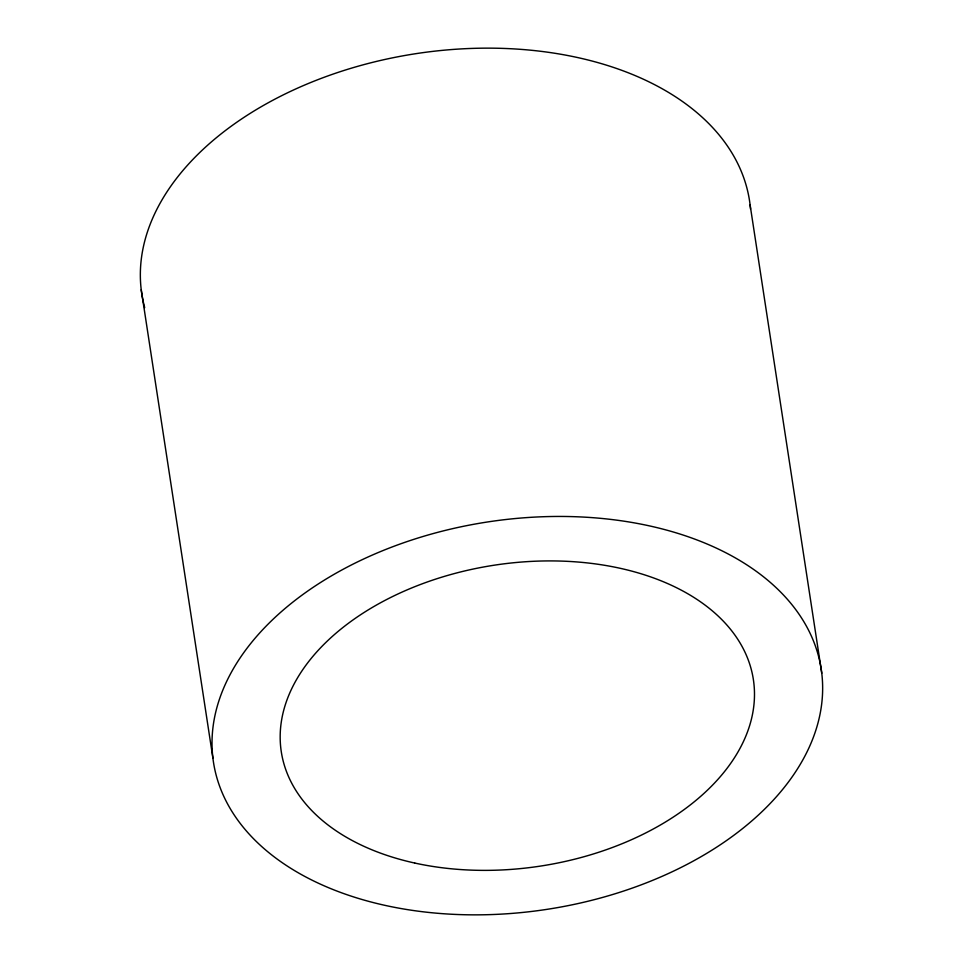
<?xml version="1.0" encoding="UTF-8"?>
<svg xmlns="http://www.w3.org/2000/svg" width="963" height="963" viewBox="0 0 963 963"><rect width="100%" height="100%" fill="white"/><g stroke="black" fill="none" stroke-linecap="round" stroke-linejoin="round"><path stroke-width="1.44" d="M750.105 204.95L821.764 673.233A307.414 195.958 -8.7 0 1 385.224 905.413A307.414 195.958 -8.7 0 1 344.995 568.29A307.414 195.958 -8.7 0 1 821.764 673.233M141.236 289.767L212.895 758.05M144.691 307.618A307.414 195.958 -8.7 0 1 411.586 54.349A307.414 195.958 -8.7 0 1 750.538 209.127M414.716 863.041A238.776 152.202 -8.7 0 0 753.8 682.707A238.776 152.202 -8.7 0 0 383.467 601.189A238.776 152.202 -8.7 0 0 414.716 863.041"/></g></svg>
